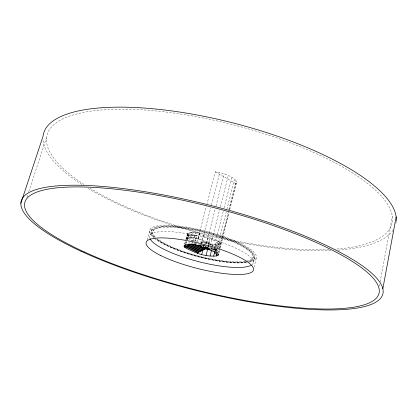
<?xml version="1.0" encoding="UTF-8"?>
<svg xmlns="http://www.w3.org/2000/svg" width="417" height="417" viewBox="0 0 417 417"><rect width="100%" height="100%" fill="white"/><g stroke="black" fill="none" stroke-linecap="round" stroke-linejoin="round"><path stroke-width="0.31" stroke-dasharray="2.08 1.56" d="M379.277 286.14L379.637 284.232M380.111 281.694L392.319 216.303M254.052 267.386L256.351 257.623M253.046 257.555L253.202 256.877M253.333 262.616L254.61 257.211M215.438 250.007L208.974 246.864L207.749 246.89L214.208 250.028L215.438 250.007L215.605 249.33L209.683 246.442M215.897 250.763L216.637 247.802M216.788 247.213L217.679 243.664L217.085 242.355L220.52 243.043L221.099 244.346L220.499 245.363M216.241 251.686L216.84 249.298M216.991 248.699L226.238 211.846M226.874 209.318L234.479 179.002C228.949 174.827 222.063 172.935 215.313 171.846L207.061 203.684M217.674 247.87L218.602 244.148L220.39 243.445L220.916 243.705C214.213 246.051 206.879 243.523 200.254 241.959L209.647 241.943L208.385 246.895L206.769 246.108M217.492 251.196L217.794 249.997L219.504 249.356L218.451 253.562M218.425 247.474L219.201 244.378M219.014 247.917L220.103 243.559M217.992 253.15L218.784 249.992M218.941 249.361L228.229 212.232M228.855 209.715L236.095 180.79L234.479 179.002M219.806 248.136L228.646 212.779M229.433 209.626L235.902 183.751L236.569 182.411L236.095 180.79M218.899 253.145L219.999 248.746M220.155 248.12L228.99 212.748M229.783 209.589L236.569 182.411M210.309 249.069L211.419 249.215L212.665 244.294L218.602 244.148M212.545 246.374L211.768 249.444L217.419 249.387M212.701 245.759L213.009 244.529M220.52 243.043L216.006 239.921L223.288 211.054M224.08 207.916L231.831 177.162M211.419 249.215L214.234 249.33L214.854 246.864M215.01 246.249L215.474 244.398M207.921 246.207L214.38 249.356L214.677 248.162M214.828 247.562L216.329 241.605L218.789 241.532M214.234 249.33L215.188 249.314L215.657 247.463M215.808 246.843L216.433 244.372M211.601 250.101L215.094 250.252L217.085 242.355M208.38 244.409L209.907 238.409L212.362 238.326L216.006 239.921M207.895 246.661L208.37 244.8M208.526 244.18L209.157 241.704M207.994 246.864L208.776 243.799L212.665 244.294M208.182 247.072L208.964 244.008M210.528 245.54L219.545 210.017M220.343 206.868L228.323 175.411M203.663 246.629L204.288 244.18M203.678 246.807L203.991 245.582M206.16 243.69L208.104 236.861L212.362 238.326M205.492 247.088L215.188 209.141M215.99 205.993L224.2 173.868M200.895 245.232L201.369 243.392M201.458 243.064L203.548 235.631L208.104 236.861M200.916 245.858L201.223 244.654M201.38 244.054L210.679 207.916M211.487 204.768L219.754 172.648M191.325 240.489L194.984 240.38L196.287 235.36L196.793 235.605L195.312 241.292L194.046 241.328M197.992 238.305L199.31 233.218M197.163 241.87L206.41 206.186M198.513 239.071L200.004 233.306C196.053 232.472 191.367 231.643 187.567 233.525L185.846 239.582L186.248 238.529C196.881 234.271 206.931 243.205 216.22 247M188.818 243.653L189.615 240.609M189.777 239.999L191.757 232.436M185.674 240.244L186.071 239.196L188.427 238.05L190.538 237.794L191.862 232.743L200.004 233.306M190.538 237.794L191.492 237.758L192.816 232.707M192.503 243.168L192.982 241.334M193.144 240.724L195.281 232.519M191.492 237.758L194.327 237.846L195.651 232.775M184.726 243.846L185.357 241.448M184.799 244.023L185.753 240.4M186.071 239.196L187.567 233.525M188.244 233.728L186.54 239.744L188.244 233.728L189.745 233.02L191.862 232.743M185.841 243.841L186.441 241.558L187.707 241.521M186.941 239.66L187.921 235.944L187.16 234.604M187.217 240.004L188.359 235.662L187.853 234.766M186.352 243.335L187.15 240.307M187.311 239.697L189.13 232.78M188.427 238.05L189.745 233.02M150.422 234.933L151.918 229.543M153.117 230.637L153.3 229.965M147.159 239.963L150.209 229.027M26.964 197.032L27.975 193.957M28.783 191.497L46.615 137.396M201.166 244.55L200.973 244.946L205.529 246.171L205.727 245.775L202.876 245.008M187.629 238.488C196.767 236.47 204.716 242.183 212.545 245.947M215.188 249.314L216.819 249.157M215.094 250.252L217.794 249.997M188.359 235.662L196.287 235.36M187.921 235.944L196.793 235.605M191.054 240.76L195.49 240.625M209.647 241.943L201.682 242.168L208.776 243.799M191.002 243.241L192.279 243.205L192.492 242.371L195.881 244.008M214.38 249.356L215.605 249.33M194.327 237.846L198.685 238.388M199.013 234.724L203.548 235.631M217.679 243.664L221.099 244.346M203.157 236.465L207.697 237.69M194.901 242.882L198.289 244.518M202.652 244.857L207.16 247.046M202.605 245.024L205.993 246.666M199.065 243.961L204.142 246.421M194.984 240.38L198.873 242.267M209.907 238.409L216.329 241.605M215.313 171.846L235.902 183.751M215.745 251.352L215.141 250.085L216.861 250.435L217.262 251.279M154.775 238.451A55.133 13.255 14.4 0 1 205.915 231.169A55.133 13.255 14.4 0 1 248.115 262.283M246.504 262.507A55.133 13.255 14.4 0 1 155.286 238.832M149.844 238.149A53.459 12.484 14.4 0 1 207.119 238.081A53.459 12.484 14.4 0 1 250.992 265.342M246.53 262.397A53.36 12.781 14.4 0 1 157.61 240.4A53.36 12.781 14.4 0 1 201.802 231.419A53.36 12.781 14.4 0 1 248.709 261.954M393.106 230.043A181.828 57.614 14.4 0 1 337.473 250.184M330.827 250.56A181.828 57.614 14.4 0 1 86.741 187.551M81.815 184.45A181.828 57.614 14.4 0 1 42.946 139.236M396.213 221.573A181.828 57.614 14.4 0 1 395.582 224.768M84.14 184.538A178.054 56.358 14.4 0 1 109.103 109.478A178.054 56.358 14.4 0 1 350.567 171.695A178.054 56.358 14.4 0 1 334.981 249.168M328.982 249.512A178.054 56.358 14.4 0 1 90.119 188.291M154.16 236.851A53.35 12.828 14.4 0 1 207.087 231.977A53.35 12.828 14.4 0 1 248.172 261.459M246.687 261.74A53.35 12.828 14.4 0 1 199.983 256.632A53.35 12.828 14.4 0 1 156.281 238.654M155.437 237.065A51.906 12.479 14.4 0 1 207.671 232.535A51.906 12.479 14.4 0 1 246.27 261.172M245.008 261.386A51.906 12.479 14.4 0 1 199.566 256.215A51.906 12.479 14.4 0 1 157.49 238.821M154.743 237.205A51.922 12.437 14.4 0 1 207.577 233.27A51.922 12.437 14.4 0 1 246.822 261.683M245.378 261.954A51.922 12.437 14.4 0 1 197.757 256.413A51.922 12.437 14.4 0 1 155.624 238.06"/><path stroke-width="0.63" d="M382.842 288.72L396.15 216.85M184.408 245.045L184.09 246.249L184.872 247.526C194.416 252.754 205.206 256.997 216.293 255.975L216.892 253.583M216.293 255.975L218.002 255.366L218.299 254.162M210.105 256.028L211.45 250.695M213.598 256.2L214.797 251.441M218.002 255.366L218.586 254.401L215.156 253.703L214.547 252.447L217.992 253.15L216.241 251.686L213.78 251.722L207.312 248.589L207.603 247.458M206.045 255.475L207.713 248.913L208.87 249.064M200.457 250.904L200.249 251.727L198.982 251.748L198.773 252.566L197.512 252.587L185.091 246.697L186.342 246.671L186.561 245.837L187.817 245.806L188.036 244.977L200.457 250.904L201.724 250.883L201.937 250.059L203.209 250.038L203.418 249.215L204.695 249.189L204.909 248.365L206.191 248.339L206.399 247.516L207.687 247.489M201.682 254.584L202.891 249.861M197.304 253.406L197.512 252.587M207.312 248.589L209.767 248.542L205.492 247.088L205.091 247.875L200.535 246.65L200.827 245.514M188.036 244.977L189.302 244.946L189.516 244.112L201.937 250.059M184.872 247.526L185.69 244.414M20.85 203.303L43.05 136.26A181.828 57.614 14.4 0 1 224.998 120.946A181.828 57.614 14.4 0 1 396.275 220.916M184.09 246.249L184.481 245.227C189.693 243.054 195.594 244.998 200.916 245.858L200.535 246.65M208.641 248.85L205.737 248.339M210.444 249.95L204.439 248.933M204.606 248.282L207.713 248.913M186.342 246.671L198.773 252.566M187.817 245.806L200.249 251.727M186.561 245.837L198.982 251.748M189.302 244.946L201.724 250.883M192.696 244.054L203.418 249.215M190.788 244.075L203.209 250.038M203.366 246.973L206.191 248.339M198.138 245.097L204.909 248.365M195.099 244.565L204.695 249.189M205.273 246.968L206.399 247.516M250.992 265.342A53.459 12.484 14.4 0 1 196.741 261.167A53.459 12.484 14.4 0 1 150.021 238.602M160.196 255.267A55.388 12.453 14.4 0 0 251.055 272.515A55.388 12.453 14.4 0 0 188.135 240.844A55.388 12.453 14.4 0 0 160.196 255.267M84.114 251.852A182.828 42.065 14.4 0 0 375.675 298.807A182.828 42.065 14.4 0 0 145.94 193.274A182.828 42.065 14.4 0 0 84.114 251.852M81.07 251.284A186.717 43.008 14.4 0 0 379.293 299.667A186.717 43.008 14.4 0 0 145.663 191.81A186.717 43.008 14.4 0 0 81.07 251.284"/></g></svg>
